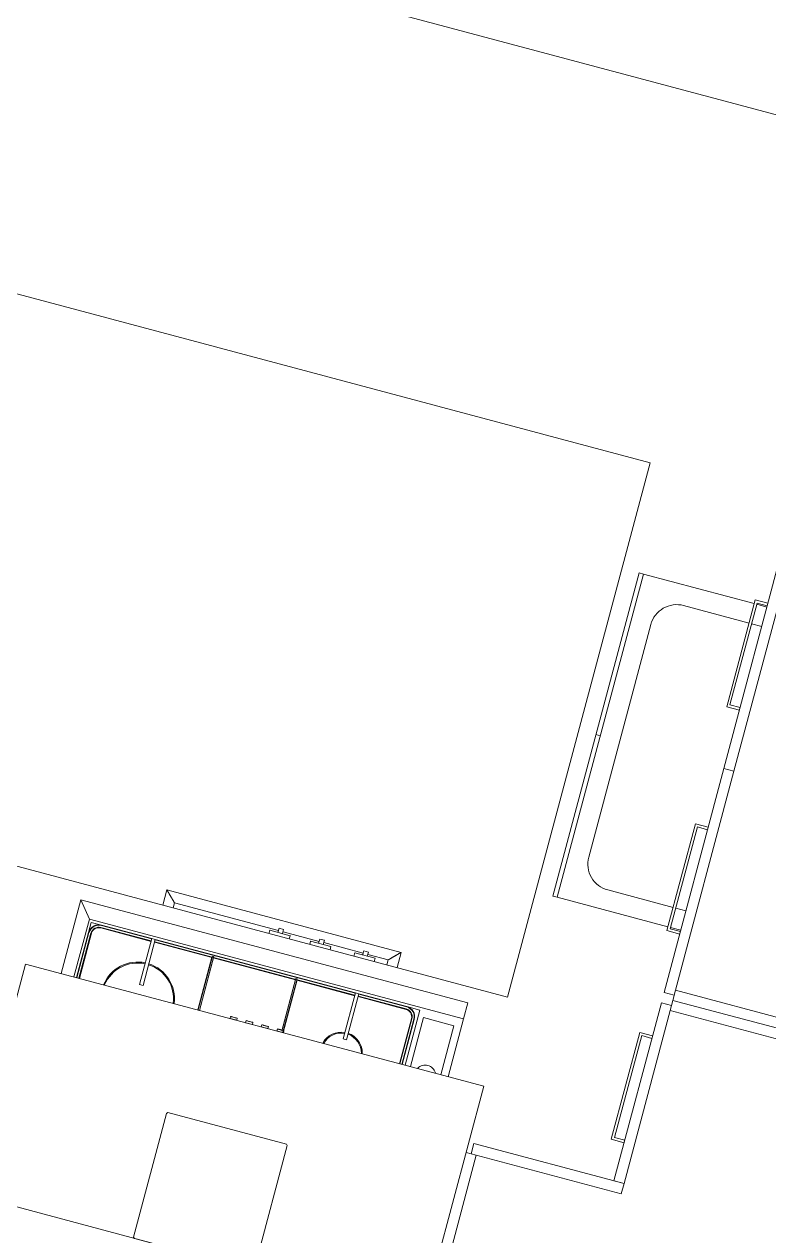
# Model space of a CAD drawing. Header units: metres. Extents: x 689715 to 690980, y 1005284 to 1006835.
# Drawn here: x 690812.951 to 690814.364, y 1005569.383 to 1005571.683 of the extents above; entities that cross this region are included whole.
import ezdxf

# ---------------------------------------------------------------- set-up
doc = ezdxf.new("R2010")
doc.units = ezdxf.units.M
doc.linetypes.add('PHANTOM', pattern=[2.5, 1.25, -0.25, 0.25, -0.25, 0.25, -0.25])
doc.layers.add('0_HUELLAS CASAS CASTILLA', color=1, linetype='Continuous')
doc.layers.add('0_NUMERO DE LOTE FASE V', color=3, linetype='Continuous')
for name, color, linetype, lineweight in [('Aparatos sanitarios', 8, 'Continuous', 13), ('Elementos de detalle', 7, 'Continuous', 13), ('Equipos especializados', 8, 'Continuous', 13), ('Modelos genéricos', 7, 'Continuous', 13), ('Patrón de corte', 7, 'Continuous', 13)]:
    doc.layers.add(name, color=color, linetype=linetype, lineweight=lineweight)

# ---------------------------------------------------------------- blocks, each defined once
blk = doc.blocks.new('EXTRACTOR COCINA - EXTRACTOR-1525636-PLANO CLAVE _8 CASAS EN HILERA_ - Dependent 1')
at = {"layer": 'Elementos de detalle'}
for p, q in [((-0.4500000610351563, -0.2270370330810547), (-0.4500000610351563, 0.2229629974365235)), ((-0.4500000610351563, 0.2229629974365235), (0.4500000000000001, 0.2229629974365235)), ((-0.04843149566650391, 0.2229629974365235), (-0.04842843246459961, 0.2270380554199219)), ((-0.03512816238403321, 0.2229629974365235), (-0.04843149566650391, 0.2229629974365235)), ((-0.04842843246459961, 0.2270380554199219), (-0.04738590240478516, 0.2270380554199219)), ((-0.04738590240478516, 0.2270380554199219), (-0.04633522033691406, 0.2270380554199219)), ((-0.04633522033691406, 0.2270380554199219), (-0.04442385864257813, 0.2270380554199219)), ((-0.04442385864257813, 0.2270380554199219), (-0.04307334899902344, 0.2270380554199219)), ((-0.04307334899902344, 0.2270380554199219), (-0.04132601165771484, 0.2270380554199219)), ((-0.04132601165771484, 0.2270380554199219), (-0.03940132141113282, 0.2270380554199219)), ((-0.03940132141113282, 0.2270380554199219), (-0.03818650817871094, 0.2270380554199219)), ((-0.03818650817871094, 0.2270380554199219), (-0.03715181350708008, 0.2270380554199219)), ((-0.03715181350708008, 0.2270380554199219), (-0.03520552825927735, 0.2270380554199219)), ((-0.03520552825927735, 0.2270380554199219), (-0.03512816238403321, 0.2229629974365235)), ((-0.0178673267364502, 0.2229629974365235), (-0.01782102584838867, 0.2270380554199219)), ((-0.004551395893096924, 0.2229629974365235), (-0.0178673267364502, 0.2229629974365235)), ((-0.01782102584838867, 0.2270380554199219), (-0.01631033325195312, 0.2270380554199219)), ((-0.01631033325195312, 0.2270380554199219), (-0.01493569469451904, 0.2270380554199219)), ((-0.01493569469451904, 0.2270380554199219), (-0.0137745943069458, 0.2270380554199219)), ((-0.0137745943069458, 0.2270380554199219), (-0.01247170639038086, 0.2270380554199219)), ((-0.01247170639038086, 0.2270380554199219), (-0.01144563102722168, 0.2270380554199219)), ((-0.01144563102722168, 0.2270380554199219), (-0.008809767723083495, 0.2270380554199219)), ((-0.008809767723083495, 0.2270380554199219), (-0.007056719779968262, 0.2270380554199219)), ((-0.007056719779968262, 0.2270380554199219), (-0.005690794944763183, 0.2270380554199219)), ((-0.005690794944763183, 0.2270380554199219), (-0.004671271800994874, 0.2270380554199219)), ((-0.004671271800994874, 0.2270380554199219), (-0.004551395893096924, 0.2229629974365235)), ((0.01270486831665039, 0.2229629974365235), (0.01271872997283936, 0.2270380554199219)), ((0.02601736450195313, 0.2229629974365235), (0.01270486831665039, 0.2229629974365235)), ((0.01271872997283936, 0.2270380554199219), (0.01438150024414063, 0.2270380554199219)), ((0.01438150024414063, 0.2270380554199219), (0.01593873882293701, 0.2270380554199219)), ((0.01593873882293701, 0.2270380554199219), (0.01718527603149414, 0.2270380554199219)), ((0.01718527603149414, 0.2270380554199219), (0.01851020812988281, 0.2270380554199219)), ((0.01851020812988281, 0.2270380554199219), (0.01982891273498535, 0.2270380554199219)), ((0.01982891273498535, 0.2270380554199219), (0.02106710815429687, 0.2270380554199219)), ((0.02106710815429687, 0.2270380554199219), (0.02219159317016602, 0.2270380554199219)), ((0.02219159317016602, 0.2270380554199219), (0.02327238845825196, 0.2270380554199219)), ((0.02327238845825196, 0.2270380554199219), (0.02469136619567871, 0.2270380554199219)), ((0.02469136619567871, 0.2270380554199219), (0.02601736450195313, 0.2270380554199219)), ((0.02601736450195313, 0.2270380554199219), (0.02601736450195313, 0.2229629974365235)), ((0.04327361297607422, 0.2229629974365235), (0.04355775451660156, 0.2270380554199219)), ((0.05658953094482422, 0.2229629974365235), (0.04327361297607422, 0.2229629974365235)), ((0.04355775451660156, 0.2270380554199219), (0.04470774078369141, 0.2270380554199219)), ((0.04470774078369141, 0.2270380554199219), (0.04612701034545898, 0.2270380554199219)), ((0.04612701034545898, 0.2270380554199219), (0.04722014617919922, 0.2270380554199219)), ((0.04722014617919922, 0.2270380554199219), (0.04880635452270508, 0.2270380554199219)), ((0.04880635452270508, 0.2270380554199219), (0.04982373809814453, 0.2270380554199219)), ((0.04982373809814453, 0.2270380554199219), (0.05119390487670899, 0.2270380554199219)), ((0.05119390487670899, 0.2270380554199219), (0.05249679183959961, 0.2270380554199219)), ((0.05249679183959961, 0.2270380554199219), (0.05365789413452149, 0.2270380554199219)), ((0.05365789413452149, 0.2270380554199219), (0.05503253173828125, 0.2270380554199219)), ((0.05503253173828125, 0.2270380554199219), (0.0563392333984375, 0.2270380554199219)), ((0.0563392333984375, 0.2270380554199219), (0.05658953094482422, 0.2229629974365235)), ((0.4500000000000001, 0.2229629974365235), (0.4500000000000001, -0.2270370330810547)), ((-0.1183758926391602, 0.01796341133117676), (-0.1163758926391602, 0.01996341133117676)), ((-0.1183758926391602, -0.2250369415283203), (-0.1183758926391602, 0.01796341133117676)), ((-0.1163758926391602, 0.01996341133117676), (0.1166241226196289, 0.01996341133117676)), ((0.1166241226196289, 0.01996341133117676), (0.1186241226196289, 0.01796341133117676)), ((0.1186241226196289, 0.01796341133117676), (0.1186241226196289, -0.2250369415283203)), ((0.4500000000000001, -0.2270370330810547), (-0.4500000610351563, -0.2270370330810547)), ((-0.1163758926391602, -0.2270369415283203), (-0.1183758926391602, -0.2250369415283203)), ((0.1166241226196289, -0.2270369415283203), (-0.1163758926391602, -0.2270369415283203)), ((0.1186241226196289, -0.2250369415283203), (0.1166241226196289, -0.2270369415283203))]:
    blk.add_line(p, q, dxfattribs=at)
blk = doc.blocks.new('ESTUFA EMPOTRADA - ESTUFA 4 FOGONES-1525655-PLANO CLAVE _8 CASAS EN HILERA_ - Dependent 1')
at = {"layer": 'Equipos especializados'}
for p, q in [((0.02499999999999979, -0.03151707682601486), (0, -2.842526214408281e-15)), ((0, -0.1449999694824151), (0, -2.842526214408281e-15)), ((0, -2.842526214408281e-15), (0.7599999999999995, -2.842526214408281e-15)), ((0.7599999999999992, -0.03151707682601486), (0.7599999999999995, -2.842526214408281e-15)), ((0.02499999999999979, -0.03151707682601486), (0.02499999999999979, -0.1449999694824144)), ((0.7599999999999992, -0.03151707682601486), (0.0249999999999996, -0.03151707682601486)), ((0.03000000000000035, -0.05651707682601764), (0.03000000000000035, -0.03651707682601473)), ((0.03000000000000035, -0.03651707682601473), (0.04999999999999904, -0.03651707682601473)), ((0.04999999999999966, -0.03651707682600848), (0.1491635667092119, -0.03651707682600784)), ((0.04999999999999966, -0.03733676722331823), (0.1491635667092119, -0.03733676722331759)), ((0.149163566709212, -0.04127843726589388), (0.04999999999999973, -0.04127843726589452)), ((0.149163566709212, -0.04209812766320222), (0.04999999999999973, -0.04209812766320286)), ((0.1491635667092116, -0.1270490727279313), (0.1491635667092117, -0.0365170768260148)), ((0.1491635667092117, -0.03651707682601479), (0.155836433290785, -0.03651707682601481)), ((0.155836433290785, -0.03651707682601481), (0.1558364332907848, -0.1270490727279313)), ((0.1558364332907852, -0.03651707682600779), (0.5491635667092123, -0.03651707682600525)), ((0.1558364332907852, -0.03733676722331754), (0.5491635667092123, -0.03733676722331501)), ((0.5491635667092123, -0.0412784372658913), (0.1558364332907852, -0.04127843726589383)), ((0.2687318833927042, -0.04209812766320145), (0.1558364332907852, -0.04209812766320218)), ((0.2683496554831581, -0.04127843726589532), (0.2683496554831583, -0.1449999694824155)), ((0.2687318833927035, -0.03924146158699184), (0.2712681166072963, -0.03924146158699184)), ((0.2687318833927035, -0.03924146158699184), (0.2687318833927037, -0.1449999694824155)), ((0.2712681166072963, -0.03924146158699184), (0.2712681166072965, -0.1449999694824155)), ((0.4328822279095454, -0.04209812766320039), (0.271268116607297, -0.04209812766320143)), ((0.2716503445168422, -0.04127843726589532), (0.2716503445168424, -0.1449999694824155)), ((0.4325000000000009, -0.04127843726589599), (0.4325000000000009, -0.142536832330174)), ((0.4328822279095463, -0.03924146158699252), (0.4354184611241391, -0.03924146158699252)), ((0.4328822279095463, -0.03924146158699252), (0.4328822279095463, -0.1427670493837492)), ((0.4354184611241391, -0.03924146158699252), (0.4354184611241391, -0.1442946305029313)), ((0.5491635667092123, -0.04209812766319964), (0.4354184611241382, -0.04209812766320038)), ((0.435800689033685, -0.04127843726589599), (0.435800689033685, -0.1445248475565085)), ((0.5491635667092138, -0.127049072727927), (0.5491635667092125, -0.03651707682601051)), ((0.5558364332907856, -0.03651707682601039), (0.5491635667092125, -0.0365170768260105)), ((0.5558364332907856, -0.03651707682601039), (0.5558364332907869, -0.1270490727279269)), ((0.5558364332907856, -0.03651707682600521), (0.649999999999997, -0.0365170768260046)), ((0.5558364332907856, -0.03733676722331496), (0.649999999999997, -0.03733676722331436)), ((0.649999999999997, -0.04127843726589064), (0.5558364332907856, -0.04127843726589125)), ((0.649999999999997, -0.04209812766319899), (0.5558364332907856, -0.0420981276631996)), ((0.6499999999999986, -0.03651707682601473), (0.6758279985846801, -0.03651707682601473)), ((0.6758279985846801, -0.03651707682601473), (0.6758279985846801, -0.1449999694824158)), ((0.7599999999999992, -0.1449999694824164), (0.7599999999999992, -0.03151707682601486)), ((0.03000000000000026, -0.1449999694824144), (0.02999999999999969, -0.05651707682601811)), ((0.03081969039730944, -0.05651707682601811), (0.03081969039731002, -0.1449999694824144)), ((0.03476136043988573, -0.05651707682601809), (0.0347613604398863, -0.1449999694824139)), ((0.03558105083719407, -0.05651707682601809), (0.03558105083719464, -0.1449999694824139)), ((0.6644189491628084, -0.1449999694824163), (0.6644189491628077, -0.05651707682600958)), ((0.6652386395601166, -0.1449999694824163), (0.665238639560116, -0.05651707682600958)), ((0.6691803096026924, -0.05651707682600954), (0.669180309602693, -0.1449999694824163)), ((0.6700000000000021, -0.05651707682600954), (0.6700000000000028, -0.1449999694824163)), ((0.6858493788409399, -0.1449999694824164), (0.6858493788409399, -0.04881598182297936)), ((0.6858493788409399, -0.04881598182297936), (0.7458279985846765, -0.04881598182297939)), ((0.7458279985846765, -0.04881598182297936), (0.7458279985846765, -0.1449999694824164)), ((0.1558364332907848, -0.1270490727279313), (0.1491635667092116, -0.1270490727279313)), ((0.5491635667092138, -0.127049072727927), (0.5558364332907869, -0.1270490727279269))]:
    blk.add_line(p, q, dxfattribs=at)
for centre, radius, start, end in [((0.04999999999999977, -0.05651707682601811), 0.02000000000000639, 90.00000000000058, 180.0000000000006), ((0.04999999999999977, -0.05651707682601811), 0.01918030960269031, 90.00000000000057, 180.0000000000007), ((0.04999999999999977, -0.05651707682601811), 0.01523863956011409, 90.0000000000002, 180.0000000000003), ((0.04999999999999977, -0.05651707682601811), 0.01441894916280569, 90.00000000000021, 180.0000000000002), ((0.6499999999999972, -0.05651707682600954), 0.02000000000000634, 3.88027671138549e-13, 90.00000000000057), ((0.6499999999999972, -0.05651707682600954), 0.01918030960269034, 4.420971007234288e-13, 90.0000000000006), ((0.6499999999999972, -0.05651707682600954), 0.01523863956011418, 0, 90), ((0.6499999999999972, -0.05651707682600954), 0.01441894916280573, 0, 90), ((0.1524999999999993, -0.1542414615870006), 0.06999999999999997, 92.80238153948001, 172.2377627202533), ((0.1524999999999993, -0.1542414615870006), 0.06820083693814637, 92.87630939106432, 172.03299205734), ((0.1524999999999993, -0.1542414615870006), 0.06820083693814641, 7.967007942658333, 87.1236906089393), ((0.1524999999999993, -0.1542414615870006), 0.06999999999999995, 7.762237279744988, 87.19761846052273), ((0.5524999999999998, -0.1542414615869994), 0.03999999999999992, 95.00464993617945, 166.137761843123), ((0.5524999999999998, -0.1542414615869994), 0.03999999999999992, 95.00464993617945, 166.137761843123), ((0.5524999999999998, -0.1542414615869994), 0.04000000000000001, 13.86223815687638, 84.99535006381994), ((0.5524999999999998, -0.1542414615869994), 0.03999999999999997, 19.99628988441768, 84.99535006381993), ((0.1524999999999993, -0.1542414615870006), 0.06999999999999994, 15.04179924439026, 22.49999999999978), ((0.5524999999999998, -0.1542414615869994), 0.03820083693814643, 95.24035632442624, 165.4848853920955), ((0.5524999999999998, -0.1542414615869994), 0.03820083693814641, 14.51511460790469, 84.75964367557377), ((0.7174999999999927, -0.1542414615869964), 0.01999999999999997, 29.99999999999934, 149.9999999999994)]:
    blk.add_arc(centre, radius, start, end, dxfattribs=at)
blk = doc.blocks.new('FREGADOR - SENCILLA-829216-PLANO CLAVE _8 CASAS EN HILERA_ - Dependent 1')
at = {"layer": 'Aparatos sanitarios', "color": 254}
for p, q in [((-0.3018107594349381, 0.05770600058306597), (-0.3018107594349381, 0.2751545988863498)), ((-0.3018107594349381, 0.2751545988863498), (0.3331892405650619, 0.2751545988863498)), ((0.3331892405650618, 0.2751545988863498), (0.3331892405650618, 0.05770600058308932)), ((-0.2129107594349318, 0.2370545988863606), (0.2442892405650662, 0.2370545988863606)), ((-0.2637107594349316, 0.05770600058306816), (-0.2637107594349316, 0.186254598886361)), ((0.2950892405650641, 0.1862545988863625), (0.2950892405650641, 0.05770600058308836)), ((-0.3018107594349381, 0.03270600058306664), (-0.3018107594349381, 0.05276697619284623)), ((-0.2637107594349316, 0.03270600058306879), (-0.2637107594349316, 0.05270600058306743)), ((0.2950892405650641, 0.05270600058308762), (0.2950892405650641, 0.03270600058308678)), ((0.3331892405650618, 0.05276697619282089), (0.3331892405650618, 0.03270600058308783))]:
    blk.add_line(p, q, dxfattribs=at)
for centre, radius, start, end in [((-0.2129107594349319, 0.1862545988863609), 0.05079999999999964, 90.00000000000024, 180.0000000000003), ((0.2442892405650661, 0.1862545988863625), 0.05079999999999813, 359.9999999999996, 90.00000000000007)]:
    blk.add_arc(centre, radius, start, end, dxfattribs=at)
blk = doc.blocks.new('HORNO EMPOTRADO - HORNO-1525685-PLANO CLAVE _8 CASAS EN HILERA_ - Dependent 1')
at = {"layer": 'Equipos especializados'}
for p, q in [((0.06999999999999058, 0.03499999999993141), (0.06999999999999058, 0.004999999999933892)), ((0.5299999999999899, 0.03499999999993357), (0.06999999999999058, 0.03499999999993141)), ((0.5299999999999899, 0.004999999999936057), (0.5299999999999899, 0.03499999999993357)), ((0.08999999999999037, 0.004999999999933892), (0.08999999999999037, 0.01499999999993378)), ((0.08999999999999037, 0.01499999999993378), (0.2942172229525707, 0.01499999999993378)), ((0.2783582752804146, 0.01136955813863517), (0.2783582752804146, 0.004999999999936057)), ((0.2790397587546429, 0.01136955813870114), (0.2783582752804243, 0.01136955813870114)), ((0.2783582752804243, 0.01136955813870114), (0.3183582752804243, 0.01136955813870114)), ((0.2942172229525792, 0.01136955813870109), (0.2942172229525792, 0.01957548123322781)), ((0.3032871564295705, 0.01957548123322781), (0.2942172229525792, 0.01957548123322781)), ((0.3032871564295705, 0.01957548123322781), (0.3032871564295705, 0.01136955813870109)), ((0.3032871564295624, 0.01499999999993378), (0.3742172229525699, 0.01499999999993378)), ((0.3183582752804243, 0.01136955813870114), (0.3176767918062056, 0.01136955813870114)), ((0.3183582752804142, 0.004999999999936057), (0.3183582752804142, 0.01136955813863517)), ((0.3583582752804137, 0.01136955813863517), (0.3583582752804137, 0.004999999999936057)), ((0.3590397587546428, 0.01136955813870114), (0.3583582752804242, 0.01136955813870114)), ((0.3583582752804242, 0.01136955813870114), (0.3983582752804242, 0.01136955813870114)), ((0.3742172229525793, 0.01136955813870109), (0.3742172229525793, 0.01957548123322781)), ((0.3832871564295706, 0.01957548123322781), (0.3742172229525793, 0.01957548123322781)), ((0.3832871564295706, 0.01957548123322781), (0.3832871564295706, 0.01136955813870109)), ((0.3832871564295616, 0.01499999999993378), (0.4607556980979601, 0.01499999999993378)), ((0.3983582752804242, 0.01136955813870114), (0.3976767918062055, 0.01136955813870114)), ((0.3983582752804155, 0.004999999999936057), (0.3983582752804155, 0.01136955813863517)), ((0.4451032495741779, 0.01136955813863517), (0.4451032495741779, 0.004999999999936057)), ((0.4451032495741865, 0.01136955813870114), (0.4851032495741865, 0.01136955813870114)), ((0.4457847330484052, 0.01136955813870114), (0.4451032495741865, 0.01136955813870114)), ((0.4607556980979693, 0.01136955813870109), (0.4607556980979693, 0.01957548123322781)), ((0.4698256315749607, 0.01957548123322781), (0.4607556980979693, 0.01957548123322781)), ((0.4698256315749607, 0.01957548123322781), (0.4698256315749607, 0.01136955813870109)), ((0.4698256315749518, 0.01499999999993378), (0.5099999999999902, 0.01499999999993378)), ((0.4851032495741865, 0.01136955813870114), (0.4844217660999678, 0.01136955813870114)), ((0.4851032495741774, 0.004999999999936057), (0.4851032495741774, 0.01136955813863517)), ((0.5099999999999902, 0.01499999999993378), (0.5099999999999902, 0.004999999999936057))]:
    blk.add_line(p, q, dxfattribs=at)
for points in [[(0.09000000000000002, 0.01500000000000002), (0.09000000000000001, 0.01500387016438031), (0.08982754731324127, 0.015170575872614), (0.08926519593326983, 0.01573664203551138), (0.08868502874934928, 0.01631463585908534), (0.08807768253855743, 0.01692184789408219), (0.0875237658894636, 0.01747975192174194), (0.08692690672297858, 0.01807100811134941), (0.08610502722385603, 0.01889615021116516), (0.0851960830558891, 0.01980580193705574), (0.08442604505462815, 0.02057032647106692), (0.08382956763905297, 0.02117092138394269), (0.08321669033106466, 0.02178749565040236), (0.08259003895487742, 0.02240991148500155), (0.08195229655557655, 0.02304371570344091), (0.0813061941437837, 0.0236939579785696), (0.08065449840249098, 0.02434973819093688), (0.0800000000000602, 0.02500000001679487), (0.0793455015972676, 0.0256502617418843), (0.0786938058570602, 0.02630604225655725), (0.07804770344128774, 0.02695628342323184), (0.07740996105682037, 0.02759009177318186), (0.07678330962527906, 0.02821249219019247), (0.07617043252387298, 0.02882912399549577), (0.0755739543373231, 0.02942950417058552), (0.07499642871369396, 0.03000369898339429), (0.07444033080790055, 0.03055569989583775), (0.07373060182873602, 0.03127025759393628), (0.07307309248619823, 0.0319287716225358), (0.07247623425637242, 0.03252028869767489), (0.07192231737724834, 0.03307812865553311), (0.0713149712792164, 0.03368537209729543), (0.07073480405921273, 0.03426335587070437), (0.0701724526912691, 0.03482942538365667), (0.06999999999999994, 0.03499612983561972), (0.07, 0.03499999999999999)], [(0.5100000000000001, 0.01500000000000059), (0.5100038701643804, 0.01500000000000061), (0.510170575872614, 0.01517245268675933), (0.5107366420355114, 0.01573480406673082), (0.5113146358590853, 0.01631497125065137), (0.5119218478940822, 0.01692231746144321), (0.5124797519217421, 0.01747623411053708), (0.5130710081113494, 0.01807309327702213), (0.5138961502111661, 0.0188949727761447), (0.5148058019370557, 0.01980391694411155), (0.5155703264710672, 0.02057395494537248), (0.5161709213839426, 0.02117043236094765), (0.5167874956504025, 0.02178330966893595), (0.5174099114850016, 0.02240996104512328), (0.518043715703441, 0.02304770344442415), (0.5186939579785694, 0.02369380585621691), (0.519349738190937, 0.02434550159750967), (0.5200000000167949, 0.02499999999994047), (0.5206502617418843, 0.0256544984027331), (0.5213060422565574, 0.02630619414294043), (0.521956283423232, 0.02695229655871286), (0.5225900917731819, 0.02759003894318033), (0.5232124921901925, 0.0282166903747215), (0.5238291239954957, 0.0288295674761277), (0.5244295041705855, 0.02942604566267753), (0.5250036989833945, 0.03000357128630671), (0.5255556998958377, 0.03055966919210006), (0.5262702575939365, 0.03126939817126465), (0.526928771622536, 0.03192690751380241), (0.5275202886976749, 0.0325237657436282), (0.5280781286555334, 0.03307768262275231), (0.528685372097296, 0.03368502872078421), (0.5292633558707042, 0.03426519594078788), (0.5298294253836567, 0.03482754730873158), (0.5299961298356196, 0.03500000000000059), (0.5300000000000001, 0.03500000000000061)]]:
    blk.add_open_spline(points, degree=3, knots=[0, 0, 0, 0, 0.08333333333333333, 0.125, 0.1666666666666667, 0.2083333333333333, 0.2291666666666667, 0.25, 0.2916666666666666, 0.3333333333333333, 0.3541666666666666, 0.375, 0.3958333333333334, 0.4166666666666667, 0.4375, 0.4583333333333334, 0.4791666666666667, 0.5, 0.5208333333333334, 0.5416666666666667, 0.5625, 0.5833333333333334, 0.6041666666666667, 0.625, 0.6458333333333333, 0.6666666666666666, 0.6875, 0.7083333333333333, 0.75, 0.7708333333333334, 0.7916666666666667, 0.8333333333333334, 0.875, 0.9166666666666666, 1, 1, 1, 1], dxfattribs=at)
blk = doc.blocks.new('MUEBLES COCINA CASTILLA 2 - MUEBLES COCINA CASTILLA 2-1876569-PLANO CLAVE _8 CASAS EN HILERA_ - Dependent 1')
at = {"layer": 'Modelos genéricos', "color": 9, "lineweight": 9}
for p, q in [((-0.8650000000000004, 1.900000000000001), (-0.8650000000000004, 1.580000000000005)), ((-0.8549999999999994, 1.580000000000005), (-1.149999999999998, 1.580000000000005)), ((-1.149999999999998, 1.580000000000005), (-1.149999999999998, 1.559999999999992)), ((-0.8650000000000004, 1.580000000000005), (-0.8449999999999995, 1.580000000000005)), ((-0.8549999999999994, 1.559999999999992), (-0.8549999999999994, 1.580000000000005)), ((-1.149999999999998, 1.559999999999992), (-1.149999999999998, 1.210000000000002)), ((-1.13, 1.559999999999992), (-1.149999999999998, 1.559999999999992)), ((-1.149999999999998, 1.559999999999992), (-0.8549999999999994, 1.559999999999992)), ((-1.129999999999999, 1.210000000000002), (-1.13, 1.559999999999992)), ((-1.149999999999998, 1.22), (-1.450000000000001, 1.22)), ((-1.149999999999998, 1.200000000000004), (-1.149999999999998, 1.22)), ((-1.150000000000002, 1.200000000000004), (-1.47, 1.200000000000004)), ((-1.450000000000001, 1.200000000000004), (-1.149999999999998, 1.200000000000004)), ((-1.149999999999998, 1.210000000000002), (-1.129999999999999, 1.210000000000002)), ((-1.150000000000002, 1.180000000000009), (-1.150000000000002, 1.200000000000004)), ((-1.47, 1.180000000000009), (-1.150000000000002, 1.180000000000009)), ((-1.150000000000001, 1.190000000000007), (-1.150000000000002, 0.7500000000000028)), ((-1.13, 1.190000000000007), (-1.150000000000001, 1.190000000000007)), ((-1.130000000000001, 0.7500000000000028), (-1.13, 1.190000000000007)), ((-1.150000000000002, 0.7500000000000028), (-1.130000000000001, 0.7500000000000028)), ((-1.150000000000002, 0.7500000000000028), (-1.150000000000002, 0.3099999999999988)), ((-1.130000000000001, 0.7500000000000028), (-1.150000000000002, 0.7500000000000028)), ((-1.130000000000002, 0.3099999999999988), (-1.130000000000001, 0.7500000000000028))]:
    blk.add_line(p, q, dxfattribs=at)
at = {"layer": 'Modelos genéricos', "color": 253}
for p, q in [((-1.104999999999998, 1.485000000000002), (-1.129999999999999, 1.485000000000002)), ((-1.129999999999999, 1.480000000000002), (-1.109999999999998, 1.480000000000002)), ((-1.109999999999998, 1.480000000000002), (-1.109999999999998, 1.279999999999998)), ((-1.104999999999998, 1.274999999999998), (-1.104999999999998, 1.485000000000002)), ((-1.109999999999998, 1.279999999999998), (-1.129999999999995, 1.279999999999998)), ((-1.129999999999995, 1.274999999999998), (-1.104999999999998, 1.274999999999998)), ((-0.8450000000000016, 0.2250000000000052), (-0.8449999999999998, 1.275)), ((-0.8449999999999998, 1.275), (0.6550000000000004, 1.275)), ((-1.105000000000001, 1.075000000000017), (-1.130000000000001, 1.075000000000017)), ((-1.130000000000001, 1.070000000000017), (-1.110000000000001, 1.070000000000016)), ((-1.110000000000001, 1.070000000000016), (-1.110000000000001, 0.8700000000000162)), ((-1.105000000000001, 0.8650000000000162), (-1.105000000000001, 1.075000000000017)), ((-0.8875514016967052, 1.067500000000007), (-0.8787164164800894, 1.067500000000007)), ((-0.8787164164800894, 1.067500000000007), (-0.8787164164800894, 0.4325000000000067)), ((-1.110000000000001, 0.8700000000000162), (-1.130000000000002, 0.8700000000000162)), ((-1.130000000000002, 0.8650000000000162), (-1.105000000000001, 0.8650000000000162)), ((-0.8875514016967168, 0.7500000000000001), (-0.8787164164800899, 0.7500000000000001)), ((-0.8787164164800906, 0.7500000000000001), (-0.8875514016967165, 0.7500000000000001)), ((-1.105000000000001, 0.6350000000000094), (-1.130000000000001, 0.6350000000000094)), ((-1.130000000000001, 0.6300000000000094), (-1.110000000000001, 0.6300000000000094)), ((-1.110000000000001, 0.6300000000000094), (-1.110000000000002, 0.430000000000009)), ((-1.105000000000002, 0.425000000000009), (-1.105000000000001, 0.6350000000000094)), ((-1.110000000000002, 0.430000000000009), (-1.130000000000002, 0.4300000000000091)), ((-1.130000000000002, 0.425000000000009), (-1.105000000000002, 0.425000000000009)), ((-0.8787164164800894, 0.4325000000000067), (-0.8875514016967284, 0.4325000000000067)), ((0.9799999999999981, 0.2249999999999987), (-0.8450000000000017, 0.2250000000000052)), ((-1.450000000000006, -0.4749999999999928), (0.9799999999999957, -0.4750000000000014))]:
    blk.add_line(p, q, dxfattribs=at)
blk = doc.blocks.new('012-AR_CASTILLA_MODELO B_rvt-1-PLANO CLAVE _8 CASAS EN HILERA_ - Dependent 1')
at = {"layer": 'Patrón de corte'}
h = blk.add_hatch(dxfattribs=at)
h.set_pattern_fill('HORMIGÓN', color=254, scale=0.9999999999999999, style=0, pattern_type=2)
h.set_pattern_definition([(49.99999999999996, (0, -2.328306436538696e-10), (0.4377584771638401, -0.03836033982117172), [0.04599999999999997, -0.5029999999999996]), (354.9999999999999, (0, -2.328306436538696e-10), (-0.0843952140696779, 0.4580987315439033), [0.037, -0.402]), (100.451, (0.03600000008009374, -0.003000000258907676), (0.3526758939897786, 0.4199401312074266), [0.03899999999999999, -0.427]), (46.18399999999996, (0, 0.121999999973923), (0.6506308650644553, -0.1004214988211121), [0.06899999999999998, -0.7539999999999997]), (96.63599999999995, (0.05400000012014061, 0.113999999826774), (0.570191611846052, 0.5938707988951815), [0.058, -0.6409999999999998]), (351.1839999999999, (0, 0.121999999973923), (0.5697220635397624, 0.5936975411065765), [0.05499999999999999, -0.6039999999999999]), (21, (0.06099999987054616, 0.09100000001490116), (0.3642747293136029, -0.245780230253577), [0.04599999999999997, -0.5029999999999996]), (326, (0.06099999987054616, 0.09100000001490116), (0.1482769546615402, 0.4415777901075864), [0.03699999999999999, -0.4019999999999999]), (71.451, (0.09099999989848584, 0.07100000022910535), (0.512048302653334, 0.1963072483374968), [0.03900000000000001, -0.4270000000000002]), (37.49999999999998, (0, -2.328306436538696e-10), (0.007375797972208928, 0.2022933454275577), [0.02, -0.3769999999999999, 0.02, -0.3879999999999999, -0.4039999999999999]), (37.49999999999998, (0, -2.328306436538696e-10), (0.007375797972208928, 0.2022933454275577), [-0.8059999999999998, 0.02, -0.384]), (7.49999999999994, (0, -2.328306436538696e-10), (0.1600503399492728, 0.2399435114399267), [0.02, -0.2129999999999999, 0.02, -0.3679999999999999, -0.154]), (7.49999999999994, (0, -2.328306436538696e-10), (0.1600503399492728, 0.2399435114399267), [-0.6209999999999999, 0.02, -0.134]), (327.5, (-0.136000000173226, -2.328306436538696e-10), (0.325416223879766, -0.01404568388630395), [0.02, -0.132, 0.02, -0.455, -0.6309999999999999]), (327.5, (-0.136000000173226, -2.328306436538696e-10), (0.325416223879766, -0.01404568388630395), [-0.6279999999999999, 0.02, -0.6109999999999999]), (317.4999999999999, (-0.1970000000437722, -2.328306436538696e-10), (0.3554815006055005, 0.06081860510782444), [0.01999999999999999, -0.1779999999999999, 0.01999999999999999, -0.2959999999999999, -0.4479999999999997]), (317.4999999999999, (-0.1970000000437722, -2.328306436538696e-10), (0.3554815006055005, 0.06081860510782444), [-0.5139999999999997, 0.01999999999999999, -0.4279999999999998])])
h.paths.add_polyline_path([(10.74178603210021, 87.69771324051544), (10.74178603210021, 87.77771324035712), (7.521837601670995, 87.77771324035712), (7.521837601438165, 87.69771324074827), (10.60719922359567, 87.69771324028261)], flags=0)
at = {"color": 254, "lineweight": 13}
blk.add_blockref('MUEBLES COCINA CASTILLA 2 - MUEBLES COCINA CASTILLA 2-1876569-PLANO CLAVE _8 CASAS EN HILERA_ - Dependent 1', (8.991837601759471, 85.7977132408414), dxfattribs=at)
for name, p, rotation in [('EXTRACTOR COCINA - EXTRACTOR-1525636-PLANO CLAVE _8 CASAS EN HILERA_ - Dependent 1', (8.59683760162443, 87.47067620768212), 179.9999999999999), ('ESTUFA EMPOTRADA - ESTUFA 4 FOGONES-1525655-PLANO CLAVE _8 CASAS EN HILERA_ - Dependent 1', (8.976837601745501, 87.10271324031055), 179.9999999999999), ('HORNO EMPOTRADO - HORNO-1525685-PLANO CLAVE _8 CASAS EN HILERA_ - Dependent 1', (8.893837601644918, 87.07771324017085), 179.9999999999999), ('FREGADOR - SENCILLA-829216-PLANO CLAVE _8 CASAS EN HILERA_ - Dependent 1', (7.82913160091266, 86.5634024811443), 270)]:
    blk.add_blockref(name, p, dxfattribs=dict(at, rotation=rotation))
blk = doc.blocks.new('CASTILLAS B BLOQUE 8')
at = {"layer": '0_HUELLAS CASAS CASTILLA', "color": 8, "lineweight": 5, "rotation": 90}
blk.add_blockref('012-AR_CASTILLA_MODELO B_rvt-1-PLANO CLAVE _8 CASAS EN HILERA_ - Dependent 1', (365.6615329047199, -53.98183759307722), dxfattribs=at)

msp = doc.modelspace()

# ---------------------------------------------------------------- block references
at = {"layer": '0_NUMERO DE LOTE FASE V', "linetype": 'PHANTOM', "rotation": 75.06604352304308}
msp.add_blockref('CASTILLAS B BLOQUE 8', (690697.7873124254, 1005312.469005187), dxfattribs=at)

doc.saveas('drawing.dxf')
